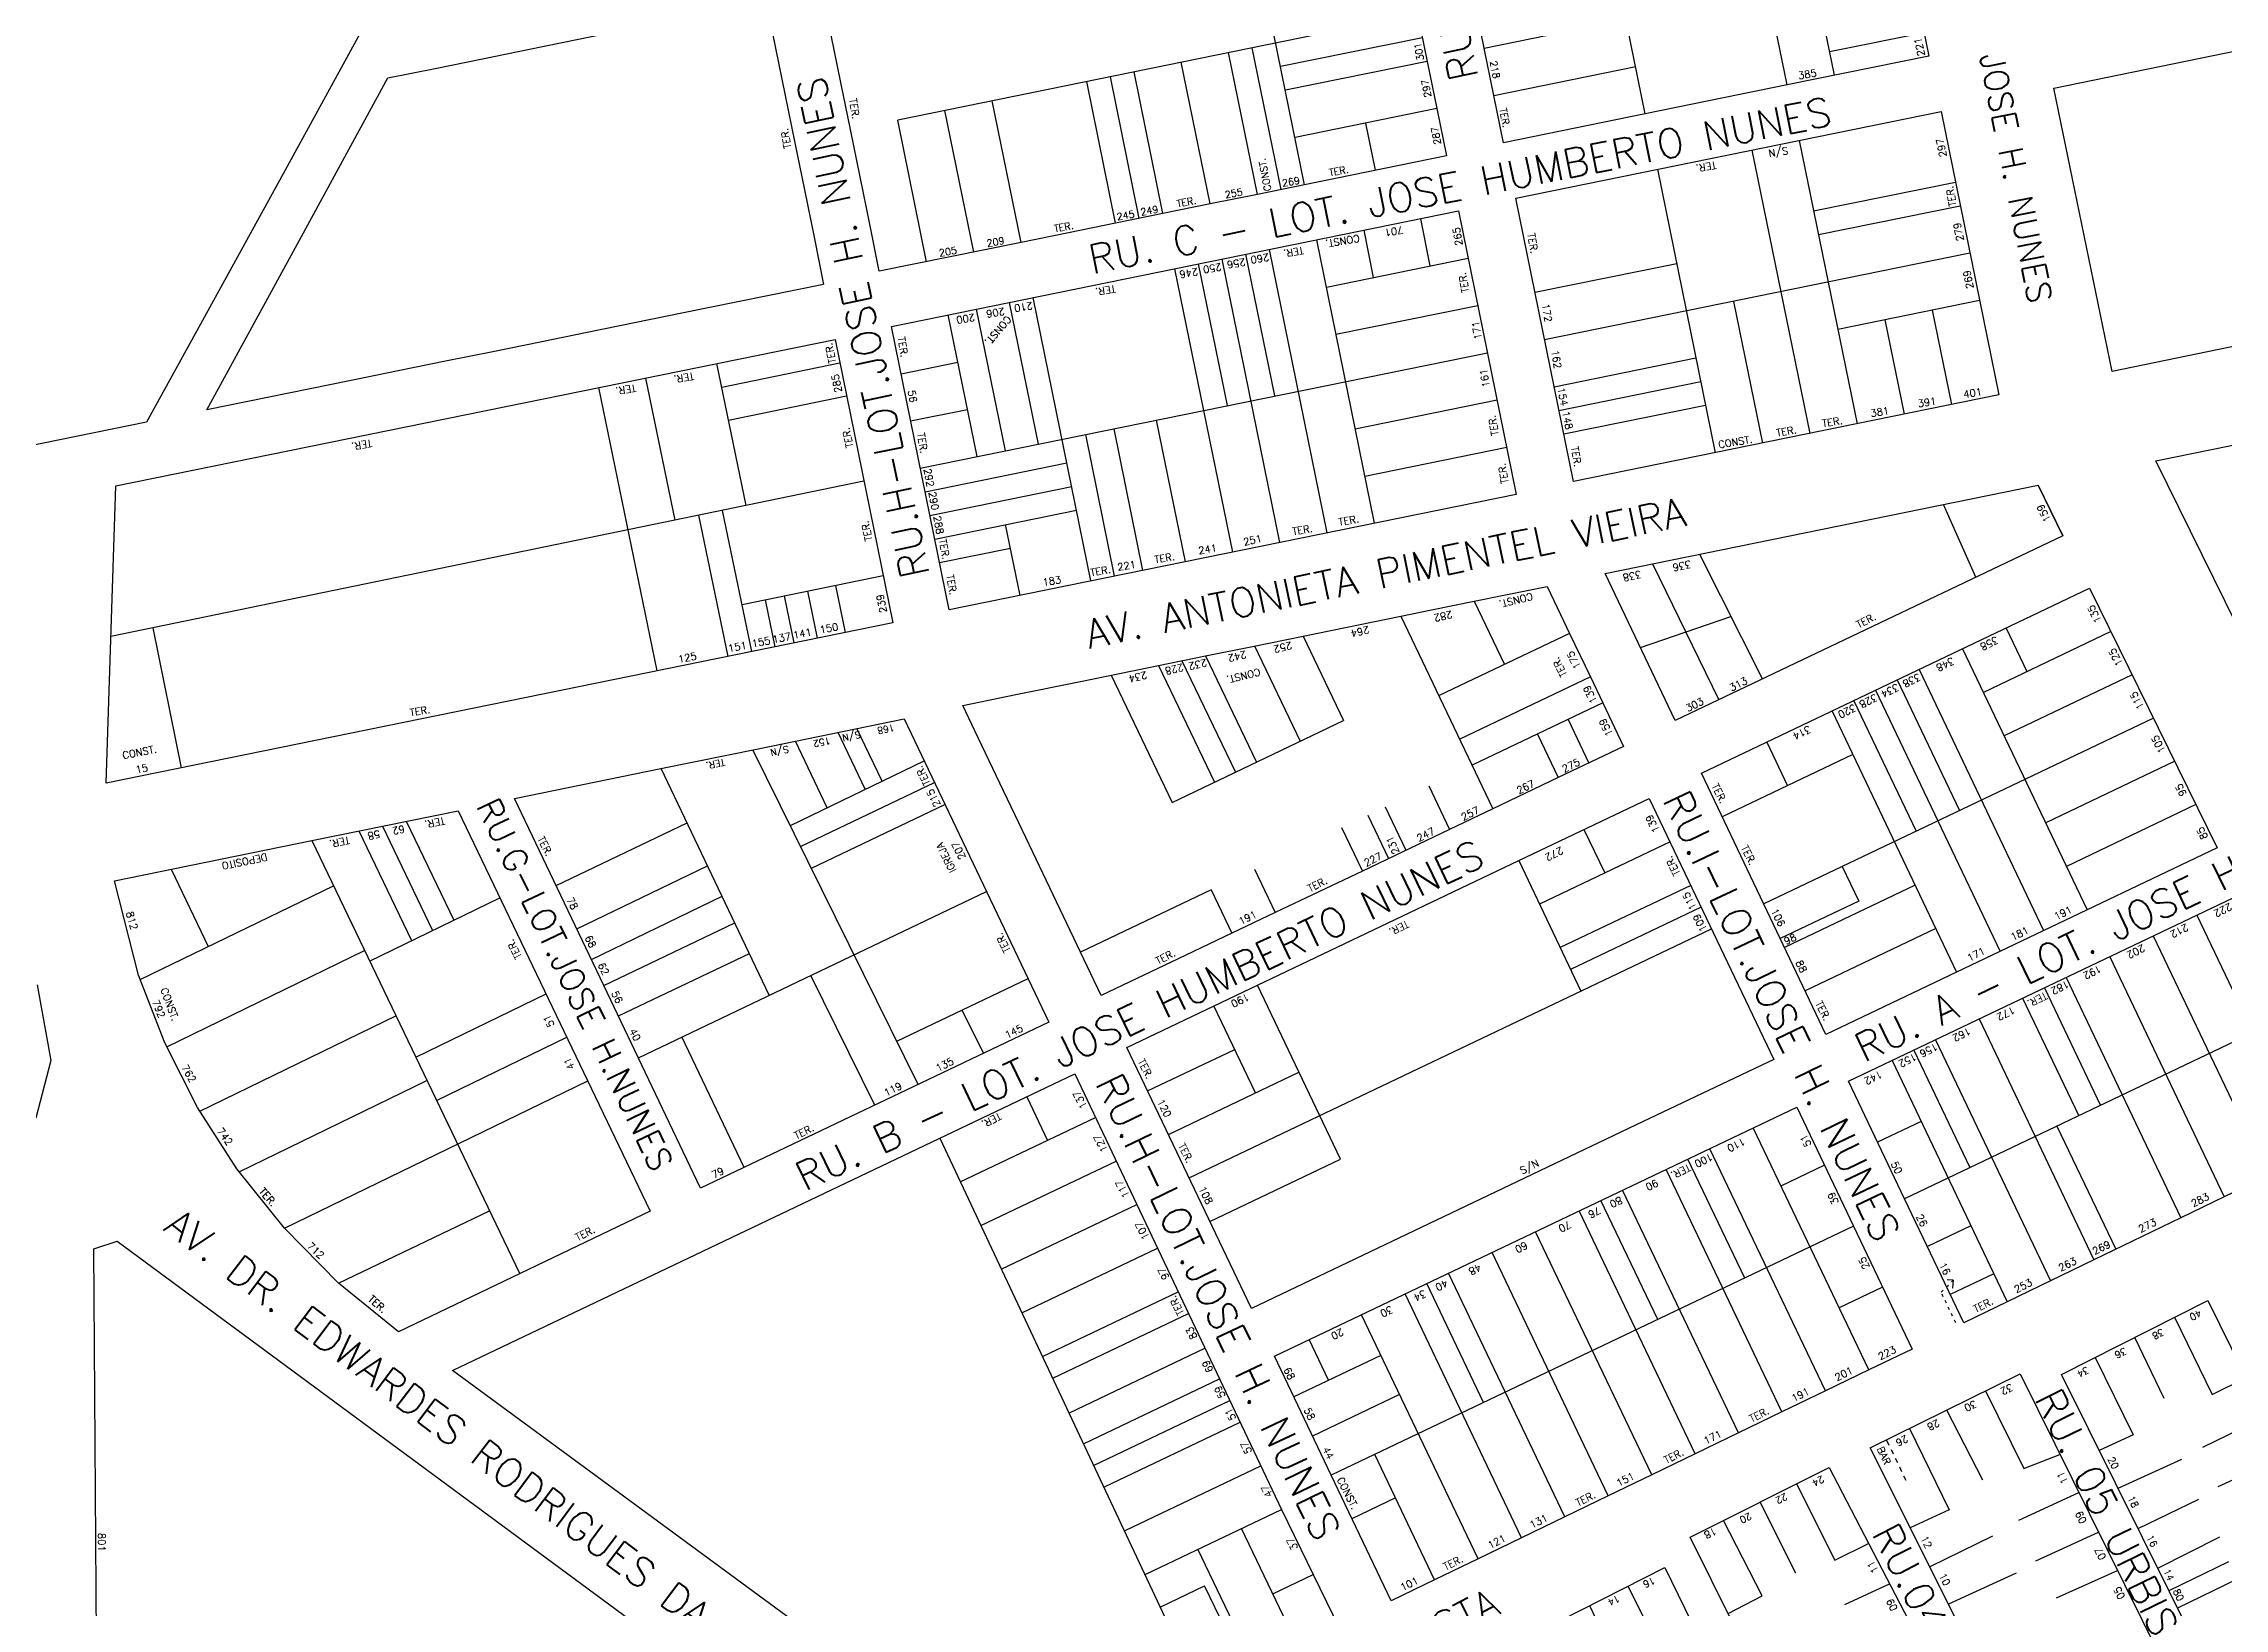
# Model space of a CAD drawing. Extents: x 714896 to 749292, y 8417558 to 8447149.
# Drawn here: x 737931.1 to 738383.3, y 8428396.9 to 8428721.5 of the extents above; entities that cross this region are included whole.
import ezdxf

# ---------------------------------------------------------------- set-up
doc = ezdxf.new("R2010")
doc.units = 0
doc.header["$MEASUREMENT"] = 0
doc.linetypes.add('ACAD_ISO03W100', pattern=[30, 12, -18])
for name, color, linetype in [('LOTE', 7, 'CONTINUOUS'), ('NUM-PORTA', 7, 'CONTINUOUS'), ('QUADRA', 6, 'CONTINUOUS'), ('TEXTO', 7, 'CONTINUOUS'), ('TEXTODERUA', 3, 'CONTINUOUS')]:
    doc.layers.add(name, color=color, linetype=linetype)
doc.styles.add('ROMANS', font='ROMANS.SHX', dxfattribs={"height": 1.5})

msp = doc.modelspace()

# ---------------------------------------------------------------- linework, layer by layer
at = {"layer": 'LOTE', "color": 7}
for p, q in [((738218.65, 8428675.41), (738216.66, 8428685.21)), ((738207.08, 8428622.02), (738195.1, 8428680.82)), ((738206.9, 8428673.01), (738204.9, 8428682.81)), ((738176.59, 8428646.43), (738170.6, 8428675.83)), ((738187.48, 8428618.03), (738175.5, 8428676.82)), ((738186.39, 8428648.43), (738180.4, 8428677.82)), ((738197.28, 8428620.03), (738185.3, 8428678.82)), ((738197.1, 8428671.02), (738226.49, 8428677.01)), ((738177.68, 8428616.04), (738165.7, 8428674.83)), ((738137.4, 8428638.44), (738131.41, 8428667.84)), ((738148.29, 8428610.05), (738136.31, 8428668.84)), ((738199.09, 8428661.22), (738228.49, 8428667.21)), ((738124.66, 8428635.85), (738118.67, 8428665.25)), ((738130.54, 8428637.05), (738124.55, 8428666.44)), ((738108.91, 8428653.05), (738120.67, 8428655.45)), ((738112.9, 8428633.45), (738230.49, 8428657.41)), ((738110.9, 8428643.25), (738122.66, 8428645.65)), ((738203.09, 8428641.62), (738232.48, 8428647.61)), ((738153.19, 8428611.05), (738147.2, 8428640.44)), ((738159.06, 8428612.24), (738153.08, 8428641.64)), ((738167.88, 8428614.04), (738161.89, 8428643.44)), ((738205.08, 8428631.82), (738234.48, 8428637.81)), ((738113.9, 8428628.55), (738143.3, 8428634.54)), ((738114.9, 8428623.66), (738144.29, 8428629.64)), ((738115.9, 8428618.76), (738145.29, 8428624.75)), ((738133.59, 8428607.05), (738130.59, 8428621.75)), ((738116.89, 8428613.86), (738131.59, 8428616.85)), ((738372.98, 8428457.31, 523.45), (738380.79, 8428441.29, 524.44)), ((738370.8, 8428440.48, 524.16), (738364.73, 8428453.13, 523.45)), ((738356.52, 8428448.96, 523.44), (738364.38, 8428432.89, 524.17)), ((738333.77, 8428442.04, 520.45), (738341.72, 8428425.95, 522.54)), ((738380.79, 8428441.29, 524.44), (738387.75, 8428444.72, 524.96)), ((738333.2, 8428423.5, 522.58), (738325.74, 8428438.06, 520.44)), ((738378.86, 8428430.34, 524.35), (738391.75, 8428436.62, 524.96)), ((738313.81, 8428430.7, 521.56), (738313.25, 8428431.86, 520.44)), ((738317.98, 8428434.21, 520.44), (738326.22, 8428417.39, 523.18)), ((738364.38, 8428432.89, 524.17), (738357.3, 8428429.66, 524.28)), ((738314.69, 8428428.89, 522.45), (738314.25, 8428429.8, 522.09)), ((738315.56, 8428427.08, 522.92), (738315.12, 8428427.99, 522.72)), ((738341.72, 8428425.95, 522.54), (738349.21, 8428428.85, 522.87)), ((738374.4, 8428427.82, 524.28), (738361.21, 8428421.79, 524.28)), ((738382.02, 8428422.17, 524.39), (738395.74, 8428428.53, 524.96)), ((738294.56, 8428422.73, 522.35), (738302.5, 8428406.95, 522.78)), ((738316.43, 8428425.27, 523.22), (738315.99, 8428426.18, 523.09)), ((738317.31, 8428423.43, 523.43), (738316.86, 8428424.37, 523.33)), ((738294.44, 8428404.23, 522.5), (738287.05, 8428418.95, 522.35)), ((738340.67, 8428415.18, 522.81), (738353.12, 8428420.93, 522.87)), ((738377.92, 8428419.5, 524.32), (738365.36, 8428413.45, 524.28)), ((738287.44, 8428399.5, 522.29), (738279.45, 8428415.13, 522.35)), ((738326.22, 8428417.39, 523.18), (738318.15, 8428413.61, 524.7)), ((738302.5, 8428406.95, 522.78), (738309.51, 8428410.37, 523.32)), ((738335.21, 8428411.89, 523.05), (738322.2, 8428405.52, 524.7)), ((738344.22, 8428406.81, 522.96), (738357.19, 8428412.71, 522.87)), ((738382.25, 8428411.68, 524.36), (738369.45, 8428405.21, 524.28)), ((738340.12, 8428404.21, 523.14), (738326.07, 8428397.79, 524.7)), ((738348.49, 8428399.07, 523.02), (738361.12, 8428404.79, 522.87)), ((738384.18, 8428406.57, 524.37), (738371.78, 8428400.55, 524.28)), ((738259.6, 8428401.5, 518.58), (738267.72, 8428385.41, 519.18)), ((738304.59, 8428397.71, 522.71), (738313.86, 8428402.01, 523.32)), ((738385.95, 8428402.99, 524.37), (738373.56, 8428396.96, 524.28)), ((738259.44, 8428381.35, 520.03), (738251.69, 8428397.47, 518.58)), ((738280.38, 8428395.86, 521.97), (738287.44, 8428399.5, 522.29))]:
    msp.add_line(p, q, dxfattribs=at)
at = {"layer": 'LOTE', "color": 7, "linetype": 'CONTINUOUS'}
for p, q in [((738359.76, 8428599.56, 477.49), (738333.32, 8428586.95, 477.49)), ((738338.04, 8428600.29, 477.49), (738342.35, 8428591.26, 477.49)), ((738329.02, 8428595.98, 477.49), (738354.85, 8428541.83, 477.49)), ((738319.99, 8428591.68, 477.49), (738345.82, 8428537.52, 477.49)), ((738364.17, 8428590.59, 477.49), (738337.63, 8428577.93, 477.49)), ((738306.45, 8428585.22, 477.49), (738319.37, 8428558.14, 477.49)), ((738310.97, 8428587.37, 477.49), (738336.8, 8428533.22, 477.49)), ((738315.48, 8428589.52, 477.49), (738328.4, 8428562.45, 477.49)), ((738368.58, 8428581.61, 477.49), (738287.78, 8428543.07, 477.49)), ((738306.25, 8428574.04, 477.49), (738279.17, 8428561.13, 477.49)), ((738372.99, 8428572.64, 477.49), (738346.24, 8428559.88, 477.49)), ((738377.4, 8428563.66, 477.49), (738350.54, 8428550.85, 477.49)), ((738319.16, 8428546.96, 477.49), (738292.08, 8428534.05, 477.49)), ((738307.47, 8428543.6, 477.49), (738291.22, 8428535.85, 477.49)), ((738377.57, 8428540.72, 477.49), (738401.27, 8428491.01, 477.49)), ((738323.47, 8428537.94, 477.49), (738296.39, 8428525.02, 477.49)), ((738368.54, 8428536.41, 477.49), (738392.27, 8428486.66, 477.49)), ((738359.51, 8428532.11, 477.49), (738383.27, 8428482.3, 477.49)), ((738350.49, 8428527.8, 477.49), (738374.27, 8428477.95, 477.49)), ((738341.46, 8428523.5, 477.49), (738353.09, 8428499.11, 477.49)), ((738345.98, 8428525.65, 477.49), (738357.6, 8428501.27, 477.49)), ((738398.5, 8428520.78, 477.49), (738316.99, 8428481.89, 477.49)), ((738332.44, 8428519.19, 477.49), (738356.26, 8428469.24, 477.49)), ((738318.9, 8428512.73, 477.49), (738330.53, 8428488.35, 477.49)), ((738323.41, 8428514.89, 477.49), (738347.26, 8428464.88, 477.49)), ((738314.39, 8428510.58, 477.49), (738338.26, 8428460.53, 477.49)), ((738121.18, 8428485.38, 477.49), (738149.2, 8428498.74, 477.49)), ((738309.56, 8428446.37, 477.49), (738285.61, 8428496.58, 477.49)), ((738320.42, 8428497.93, 477.49), (738311.39, 8428493.63, 477.49)), ((738348.58, 8428496.96, 477.49), (738360.76, 8428471.41, 477.49)), ((738283.85, 8428465.44, 477.49), (738272.07, 8428490.12, 477.49)), ((738300.56, 8428442.02, 477.49), (738276.58, 8428492.28, 477.49)), ((738125.43, 8428476.33, 477.49), (738153.49, 8428489.71, 477.49)), ((738291.56, 8428437.66, 477.49), (738267.56, 8428487.97, 477.49)), ((738300.38, 8428488.84, 477.49), (738291.36, 8428484.53, 477.49)), ((738265.8, 8428456.83, 477.49), (738254.02, 8428481.51, 477.49)), ((738282.55, 8428433.31, 477.49), (738258.53, 8428483.67, 477.49)), ((738129.69, 8428467.28, 477.49), (738157.78, 8428480.68, 477.49)), ((738273.55, 8428428.95, 477.49), (738249.51, 8428479.36, 477.49)), ((738306.41, 8428476.2, 477.49), (738198.1, 8428424.54, 477.49)), ((738264.55, 8428424.6, 477.49), (738240.48, 8428475.06, 477.49)), ((738330.75, 8428476.27, 477.49), (738321.72, 8428471.97, 477.49)), ((738133.94, 8428458.23, 477.49), (738162.07, 8428471.64, 477.49)), ((738255.55, 8428420.24, 477.49), (738231.46, 8428470.75, 477.49)), ((738229.69, 8428439.61, 477.49), (738217.92, 8428464.29, 477.49)), ((738246.54, 8428415.89, 477.49), (738222.43, 8428466.45, 477.49)), ((738312.44, 8428463.56, 477.49), (738303.41, 8428459.26, 477.49)), ((738335.49, 8428466.34, 477.49), (738326.46, 8428462.04, 477.49)), ((738138.23, 8428449.2, 477.49), (738166.36, 8428462.61, 477.49)), ((738237.54, 8428411.53, 477.49), (738213.4, 8428462.14, 477.49)), ((738140.38, 8428444.68, 477.49), (738168.5, 8428458.09, 477.49)), ((738228.54, 8428407.18, 477.49), (738204.38, 8428457.84, 477.49)), ((738143.81, 8428437.45, 477.49), (738171.93, 8428450.87, 477.49)), ((738197.57, 8428444.23, 477.49), (738193.55, 8428452.67, 477.49)), ((738208.4, 8428449.39, 477.49), (738190.35, 8428440.78, 477.49)), ((738146.71, 8428431.08, 477.49), (738174.94, 8428444.54, 477.49)), ((738212.28, 8428441.27, 477.49), (738194.23, 8428432.66, 477.49)), ((738148.84, 8428426.56, 477.49), (738177.08, 8428440.03, 477.49)), ((738151.1, 8428422.1, 477.49), (738179.23, 8428435.51, 477.49)), ((738219.54, 8428402.82, 477.49), (738207.13, 8428428.84, 477.49)), ((738155.39, 8428413.06, 477.49), (738183.52, 8428426.48, 477.49)), ((738211.43, 8428419.82, 477.49), (738202.41, 8428415.51, 477.49)), ((738159.68, 8428404.03, 477.49), (738187.8, 8428417.44, 477.49)), ((738191.31, 8428388.81, 477.49), (738179.49, 8428413.48, 477.49)), ((738182.31, 8428384.46, 477.49), (738170.46, 8428409.17, 477.49)), ((738185.97, 8428399.95, 477.49), (738194.35, 8428403.95, 477.49))]:
    msp.add_line(p, q, dxfattribs=at)
at = {"layer": 'LOTE', "color": 7}
for points, elevation in [([(738263.22, 8428706.97), (738251.24, 8428765.76)], 477.49), ([(738192.59, 8428692.26), (738180.62, 8428751.05)], 477.49), ([(738302.42, 8428714.96), (738298.42, 8428734.55)], 477.49), ([(738292.62, 8428712.96), (738288.63, 8428732.56)], 477.49), ([(738216, 8428727.64), (738108.21, 8428705.68)], 477.49), ([(738229.83, 8428720.58), (738259.23, 8428726.57)], 477.49), ([(738217, 8428722.74), (738187.6, 8428716.75)], 477.49), ([(738301.42, 8428719.86), (738321.02, 8428723.85)], 477.49), ([(738173, 8428688.26), (738167.01, 8428717.66)], 477.49), ([(738182.79, 8428690.26), (738176.81, 8428719.66)], 477.49), ([(738187.69, 8428691.26), (738181.7, 8428720.65)], 477.49), ([(738218, 8428717.84), (738188.6, 8428711.85)], 477.49), ([(738231.83, 8428710.78), (738261.23, 8428716.77)], 477.49), ([(738153.4, 8428684.27), (738147.41, 8428713.67)], 477.49), ([(738158.3, 8428685.27), (738152.31, 8428714.67)], 477.49), ([(738163.2, 8428686.27), (738157.21, 8428715.66)], 477.49), ([(738124, 8428678.28), (738118.01, 8428707.68)], 477.49), ([(738133.8, 8428680.28), (738127.81, 8428709.67)], 477.49), ([(738219.99, 8428708.04), (738190.6, 8428702.05)], 477.49), ([(738114.2, 8428676.29), (738108.21, 8428705.68)], 477.49), ([(738207.29, 8428695.25), (738205.29, 8428705.05)], 477.49), ([(738058.34, 8428591.4), (738046.22, 8428650.16)], 524.3), ([(738062.1, 8428622.68), (738056.02, 8428652.16)], 524.3), ([(738101.21, 8428630.75), (737945.07, 8428598.54)], 524.3), ([(738331.76, 8428610.82), (738325.06, 8428625.92)], 477.49), ([(738073.04, 8428594.39), (738067, 8428623.69)], 524.3), ([(738077.94, 8428595.39), (738071.9, 8428624.7)], 524.3), ([(738264.69, 8428613.62), (738278.47, 8428585.41)], 477.49), ([(738274.49, 8428615.62), (738287.5, 8428589.71)], 477.49), ([(738091.56, 8428598.16), (738089.55, 8428607.94)], 524.3), ([(738082.84, 8428596.39), (738080.83, 8428606.16)], 524.3), ([(738086.76, 8428597.19), (738084.74, 8428606.96)], 524.3), ([(738262.21, 8428596.28), (738280.99, 8428602.67)], 477.49), ([(738134.98, 8428503.05), (738139.24, 8428493.99)], 477.49), ([(738116.92, 8428494.43), (738171.17, 8428379.07)], 477.49), ([(738162.8, 8428397.24), (738171.86, 8428401.62)], 477.49), ([(738180.51, 8428383.59), (738171.86, 8428401.62)], 477.49)]:
    msp.add_lwpolyline(points, dxfattribs=dict(at, elevation=elevation))
for points in [[(738285.34, 8428699.45), (738297.32, 8428640.66)], [(738295.14, 8428701.45), (738307.12, 8428642.66)], [(738265.74, 8428695.46), (738277.72, 8428636.67)], [(738327.53, 8428692.74), (738298.13, 8428686.75)], [(738328.53, 8428687.84), (738299.13, 8428681.85)], [(738269.74, 8428675.86), (738240.34, 8428669.87)], [(738330.52, 8428678.04), (738242.34, 8428660.08)], [(738281.53, 8428668.06), (738287.52, 8428638.66)], [(738332.52, 8428668.24), (738303.13, 8428662.25)], [(738312.92, 8428664.25), (738316.92, 8428644.65)], [(738322.72, 8428666.25), (738326.72, 8428646.65)], [(738076.8, 8428625.68), (738070.72, 8428655.15)], [(738096.22, 8428655.24), (738071.74, 8428650.2)], [(738273.73, 8428656.27), (738244.33, 8428650.28)], [(738097.61, 8428648.38), (738073.16, 8428643.34)], [(738274.73, 8428651.37), (738245.33, 8428645.38)], [(738275.73, 8428646.47), (738246.33, 8428640.48)], [(738105.2, 8428611.15), (738075.94, 8428605.11)], [(738097.4, 8428599.35), (738095.38, 8428609.12)], [(737959.74, 8428571.31), (737953.82, 8428600.35)]]:
    msp.add_lwpolyline(points, dxfattribs=at)
at = {"layer": 'LOTE', "color": 7, "ltscale": 0.2}
for points, elevation in [([(738227.74, 8428605.85), (738234.03, 8428592.74)], 477.49), ([(738212.54, 8428602.75), (738231.64, 8428562.8)], 477.49), ([(738247.53, 8428599.18), (738220.45, 8428586.27)], 477.49), ([(738172.06, 8428594.51), (738182.63, 8428572.47)], 524.3), ([(738182.16, 8428596.57), (738191.65, 8428576.8)], 524.3), ([(738192.27, 8428598.62), (738200.66, 8428581.13)], 477.49), ([(738152.46, 8428590.51), (738165.15, 8428564.08)], 524.3), ([(738162.26, 8428592.51), (738173.89, 8428568.28)], 524.3), ([(738167.16, 8428593.51), (738178.26, 8428570.37)], 524.3), ([(738251.83, 8428590.16), (738224.76, 8428577.24)], 477.49), ([(738165.15, 8428564.08), (738200.66, 8428581.13)], 524.3), ([(738254.42, 8428584.74), (738227.34, 8428571.83)], 477.49), ([(738247.2, 8428581.3), (738251.5, 8428572.27)], 477.49), ([(738240.88, 8428578.28), (738245.18, 8428569.26)], 477.49), ([(738218.31, 8428567.52), (738222.62, 8428558.49)], 477.49), ([(738209.29, 8428563.22), (738213.59, 8428554.19)], 477.49), ([(738200.26, 8428558.91), (738204.57, 8428549.88)], 477.49), ([(738205.68, 8428561.49), (738209.98, 8428552.47)], 477.49), ([(738182.21, 8428550.3), (738186.51, 8428541.27)], 477.49), ([(738173.18, 8428545.99), (738146.11, 8428533.08)], 477.49), ([(738173.18, 8428545.99), (738177.49, 8428536.97)], 477.49)]:
    msp.add_lwpolyline(points, dxfattribs=dict(at, elevation=elevation))
at = {"layer": 'LOTE', "color": 7, "linetype": 'CONTINUOUS', "elevation": 477.49}
for points in [[(738301.94, 8428583.07), (738327.77, 8428528.91)], [(738093.62, 8428563.01), (738087.03, 8428576.83)], [(738101.47, 8428566.83), (738095.85, 8428578.62)], [(738104.98, 8428568.5), (738099.77, 8428579.42)], [(738288.4, 8428576.61), (738292.71, 8428567.58)], [(738112.49, 8428505.61), (738078.21, 8428575.03)], [(738085.97, 8428559.31), (738113.71, 8428572.73)], [(738081.59, 8428524.13), (738059.16, 8428571.15)], [(738088.17, 8428555.01), (738115.86, 8428568.22)], [(738090.33, 8428550.5), (738118.02, 8428563.71)], [(737996.51, 8428558.2), (738007.43, 8428535.45)], [(738001.41, 8428559.19), (738011.79, 8428537.57)], [(738006.31, 8428560.19), (738016.15, 8428539.69)], [(738037.39, 8428546.91), (738064.54, 8428559.86)], [(738250.51, 8428558.5), (738254.81, 8428549.48)], [(737986.71, 8428556.2), (738029.86, 8428466.34)], [(738268.35, 8428555.93), (738241.27, 8428543.02)], [(737957.55, 8428550.24), (737965.24, 8428534.21)], [(738041.7, 8428537.88), (738068.78, 8428550.99)], [(738236.97, 8428552.04), (738249.88, 8428524.97)], [(738304.02, 8428550.82), (738307.47, 8428543.6)], [(737951.17, 8428527.37), (737991.2, 8428546.84)], [(738044.71, 8428531.56), (738071.79, 8428544.67)], [(738054.44, 8428511.16), (738126.63, 8428545.65)], [(738272.65, 8428546.91), (738245.58, 8428533.99)], [(737998.71, 8428531.21), (738025.73, 8428544.35)], [(738274.81, 8428542.39), (738247.73, 8428529.48)], [(738047.3, 8428526.15), (738074.45, 8428539.1)], [(738168.65, 8428486.22), (738276.96, 8428537.88)], [(737956.67, 8428513.42), (737997.68, 8428533.36)], [(738050.31, 8428519.83), (738077.46, 8428532.78)], [(738103.46, 8428501.31), (738090.17, 8428528.23)], [(738108.06, 8428514.58), (738135.26, 8428527.55)], [(738008.29, 8428511.26), (738035.3, 8428524.39)], [(738182.4, 8428503.86), (738173.79, 8428521.91)], [(738200.03, 8428490.11), (738182.81, 8428526.21)], [(737963.53, 8428500.08), (738004.17, 8428519.84)], [(738126.03, 8428512.07), (738121.6, 8428521.04)], [(738012.62, 8428502.25), (738039.62, 8428515.38)], [(738076.38, 8428488.39), (738063.47, 8428515.47)], [(738160.04, 8428504.27), (738178.09, 8428512.88)], [(737971.69, 8428487.49), (738010.61, 8428506.42)], [(737981.06, 8428475.78), (738043.94, 8428506.36)], [(738164.35, 8428495.25), (738191.42, 8428508.16)], [(738172.96, 8428477.19), (738200.03, 8428490.11)], [(737992.3, 8428464.4), (738023.59, 8428479.4)], [(738327.08, 8428465), (738325.8, 8428465.09)], [(738327.08, 8428465), (738326.9, 8428463.34)]]:
    msp.add_lwpolyline(points, dxfattribs=at)
at = {"layer": 'LOTE', "color": 7, "linetype": 'ACAD_ISO03W100', "ltscale": 0.05, "elevation": 477.49}
msp.add_lwpolyline([(738327.6, 8428456.16), (738324.57, 8428462.52), (738327.08, 8428465)], dxfattribs=at)
at = {"layer": 'QUADRA', "color": 6, "elevation": 477.49}
for points in [[(738310.04, 8428777.74), (738312.03, 8428767.94), (738314.03, 8428758.14), (738316.03, 8428748.34), (738318.02, 8428738.55), (738320.02, 8428728.75), (738322.01, 8428718.95), (738292.62, 8428712.96), (738282.82, 8428710.96), (738273.02, 8428708.97), (738263.22, 8428706.97), (738233.83, 8428700.98), (738231.83, 8428710.78), (738229.83, 8428720.58), (738227.84, 8428730.38), (738225.84, 8428740.18), (738223.84, 8428749.98), (738221.85, 8428759.77), (738251.24, 8428765.76), (738261.04, 8428767.76), (738270.84, 8428769.76), (738280.64, 8428771.75), (738310.04, 8428777.74)], [(738080.88, 8428730.38), (738082.88, 8428720.58), (738084.87, 8428710.78), (738086.87, 8428700.98), (738088.86, 8428691.18), (738090.86, 8428681.38), (738092.86, 8428671.59), (738063.46, 8428665.6), (738053.66, 8428663.6), (738043.86, 8428661.6), (738034.06, 8428659.61), (738024.27, 8428657.61), (738014.47, 8428655.62), (738004.67, 8428653.62), (737994.87, 8428651.62), (737964.95, 8428645.53), (737983.77, 8428679.98), (738002.49, 8428714.41), (738012.29, 8428716.4), (738022.09, 8428718.4), (738031.89, 8428720.4), (738041.68, 8428722.39), (738051.48, 8428724.39), (738080.88, 8428730.38)], [(738385.85, 8428600.9), (738369.1, 8428634.99), (738418.26, 8428645.01), (738509.42, 8428633.17), (738510.51, 8428627.27), (738512.36, 8428617.26), (738403.35, 8428565.27)], [(738344.66, 8428629.91), (738349.81, 8428619.43), (738269.45, 8428581.1), (738254.89, 8428611.62), (738254.89, 8428611.62), (738344.66, 8428629.91), (738349.81, 8428619.43)], [(738254.42, 8428584.74), (738258.72, 8428575.71), (738245.18, 8428569.26), (738231.64, 8428562.8), (738222.62, 8428558.49), (738204.57, 8428549.88), (738186.51, 8428541.27), (738177.49, 8428536.97), (738167.99, 8428532.44), (738150.41, 8428524.05), (738146.11, 8428533.08), (738139.76, 8428546.38), (738134.08, 8428558.29), (738129.39, 8428568.13), (738124.21, 8428578.98), (738121.7, 8428584.25), (738132.7, 8428586.49), (738146.12, 8428589.22), (738162.26, 8428592.51), (738172.06, 8428594.51), (738182.12, 8428596.56), (738192.27, 8428598.62), (738212.54, 8428602.75), (738218.86, 8428604.04), (738227.74, 8428605.85), (738233.88, 8428607.1), (738242.88, 8428608.93), (738245.67, 8428603.08), (738247.53, 8428599.18), (738251.83, 8428590.16), (738254.42, 8428584.74)], [(738355.35, 8428608.54), (738381.81, 8428554.69), (738300.69, 8428516), (738274.86, 8428570.15), (738355.35, 8428608.54)], [(738047.3, 8428526.15), (738028.78, 8428564.96), (738059.08, 8428571.13), (738079.27, 8428575.25), (738109.57, 8428581.42), (738139.57, 8428518.53), (738067.36, 8428484.09)], [(738264.04, 8428564.96), (738289.88, 8428510.8), (738262.8, 8428497.89), (738181.57, 8428459.14), (738155.74, 8428513.3), (738236.97, 8428552.04), (738264.04, 8428564.96)], [(738056.91, 8428479.31), (738004.69, 8428454.27), (737992.3, 8428464.4), (737981.06, 8428475.78), (737971.19, 8428488.12), (737963.04, 8428500.84), (737956.25, 8428514.23), (737950.82, 8428528.26), (737945.79, 8428547.83), (737986.71, 8428556.2), (738017.08, 8428562.39), (738056.91, 8428479.31)], [(738410.85, 8428495.64), (738407.21, 8428493.88), (738401.27, 8428491.01), (738392.27, 8428486.66), (738383.27, 8428482.3), (738374.27, 8428477.95), (738356.26, 8428469.24), (738338.26, 8428460.53), (738329.26, 8428456.17), (738316.99, 8428481.89), (738305.36, 8428506.28), (738386.59, 8428545.02)], [(738187.8, 8428417.44), (738199.72, 8428392.88), (738191.31, 8428388.81), (738182.31, 8428384.46), (738171.17, 8428379.07), (738160.76, 8428374.04), (738146.45, 8428367.11), (738132.65, 8428360.44), (738088.67, 8428392.77), (738044.56, 8428425.18), (738015.9, 8428446.25), (738144.91, 8428507.78)], [(738306.41, 8428476.2), (738318.56, 8428450.72), (738309.56, 8428446.37), (738300.56, 8428442.02), (738291.56, 8428437.66), (738282.55, 8428433.31), (738273.55, 8428428.95), (738264.55, 8428424.6), (738255.55, 8428420.24), (738246.54, 8428415.89), (738237.54, 8428411.53), (738228.54, 8428407.18), (738219.54, 8428402.82), (738210.54, 8428398.47), (738198.1, 8428424.54), (738186.33, 8428449.23), (738294.63, 8428500.89)]]:
    msp.add_lwpolyline(points, close=True, dxfattribs=at)
at = {"layer": 'QUADRA', "color": 6}
for points in [[(738440.35, 8428662.31), (738440.35, 8428662.31), (738417.29, 8428665.31), (738360.02, 8428653.49), (738347.9, 8428712.26), (738449.38, 8428733.19)], [(738336.51, 8428648.65), (738336.51, 8428648.65), (738248.33, 8428630.68), (738236.35, 8428689.47), (738324.54, 8428707.44)], [(738236.47, 8428628.01), (738236.47, 8428628.01), (738118.89, 8428604.06), (738106.91, 8428662.85), (738224.5, 8428686.81)], [(738107.2, 8428601.35), (738107.2, 8428601.35), (737944.06, 8428568.12), (737946.1, 8428629.76), (738095.22, 8428660.14)], [(738379.83, 8428460.79), (738435.66, 8428347.61), (738405.48, 8428332.75), (738349.49, 8428445.4), (738379.83, 8428460.79)], [(738340.93, 8428445.58), (738380.52, 8428365.59), (738349.89, 8428350.19), (738309.88, 8428430.19), (738340.93, 8428445.58)], [(738301.32, 8428426.12), (738342.5, 8428346.96), (738312.12, 8428331.83), (738272.54, 8428411.66), (738301.32, 8428426.12)], [(738267.28, 8428405.4), (738322.69, 8428291.68), (738292.46, 8428276.78), (738236.94, 8428389.98), (738267.28, 8428405.4)]]:
    msp.add_lwpolyline(points, close=True, dxfattribs=at)
msp.add_lwpolyline([(737997.94, 8428725.85), (737981.18, 8428695.31), (737964.41, 8428664.73), (737952.48, 8428642.99), (737927.35, 8428637.87)], dxfattribs=at)
at = {"layer": 'QUADRA', "color": 6, "elevation": 477.49}
msp.add_lwpolyline([(738216, 8428727.64), (738218, 8428717.84), (738219.99, 8428708.04), (738221.99, 8428698.24), (738192.59, 8428692.26), (738182.79, 8428690.26), (738173, 8428688.26), (738163.2, 8428686.27), (738153.4, 8428684.27), (738143.6, 8428682.27), (738133.8, 8428680.28), (738104.4, 8428674.29), (738102.41, 8428684.09), (738100.41, 8428693.89), (738098.42, 8428703.69), (738096.42, 8428713.48), (738094.42, 8428723.28)], dxfattribs=at)
at = {"layer": 'QUADRA'}
msp.add_lwpolyline([(737929.82, 8428526.26), (737932.65, 8428510.59), (737929.54, 8428498.62)], dxfattribs=at)
at = {"layer": 'QUADRA', "color": 6, "flags": 128}
msp.add_lwpolyline([(737946.39, 8428473.06), (738113.99, 8428349.34), (738056.93, 8428286.11), (737942.33, 8428360.44), (737941.57, 8428471.48), (737946.39, 8428473.06)], close=True, dxfattribs=at)

# ---------------------------------------------------------------- texts
at = {"layer": 'NUM-PORTA', "color": 7, "style": 'ROMANS'}
for s, height, rotation, p in [('301', 1.448, 100.3446, (738217.33, 8428718.16, -272.47)), ('218', 1.448, 281.0134, (738230.99, 8428717.82, -272.47)), ('297', 1.448, 100.3446, (738218.89, 8428710.52, -272.47)), ('287', 1.448, 100.3446, (738220.89, 8428700.72, -272.47)), ('269', 1.448, 10.3446, (738188.05, 8428691.83, -272.47)), ('255', 1.448, 10.3446, (738176.19, 8428689.42, -272.47)), ('245', 1.448, 10.3446, (738153.76, 8428684.85, -272.47)), ('249', 1.448, 10.3446, (738158.69, 8428685.85, -272.47)), ('209', 1.448, 10.3446, (738126.8, 8428679.35, -272.47)), ('205', 1.448, 10.3446, (738116.93, 8428677.34, -272.47)), ('282', 1.5, 193.1728, (738223.03, 8428603.91, 954.98)), ('135', 1.5, 116.6379, (738357.88, 8428601.79, 954.98)), ('137', 1.513, 11.1115, (738082.39, 8428597.14, -272.47)), ('141', 1.513, 11.1115, (738086.67, 8428598.02, -272.47)), ('150', 1.513, 11.1115, (738092.19, 8428599.14, -272.47)), ('125', 1.513, 11.1115, (738062.83, 8428593.04, -272.47)), ('151', 1.513, 11.1115, (738073.22, 8428595.28, -272.47)), ('155', 1.513, 11.1115, (738078.12, 8428596.27, -272.47)), ('242', 1.5, 193.1728, (738180.32, 8428595.57, 954.98)), ('252', 1.5, 193.1728, (738189.77, 8428597.46, 954.98)), ('358', 1.5, 206.6379, (738335.95, 8428598.63, 477.49)), ('125', 1.5, 116.6379, (738362.28, 8428592.83, 954.98)), ('228', 1.5, 193.1728, (738167.28, 8428592.91, 954.98)), ('232', 1.5, 193.1728, (738172.14, 8428593.9, 954.98)), ('338', 1.5, 206.6379, (738319.86, 8428590.96, 477.49)), ('348', 1.5, 206.6379, (738326.81, 8428594.27, 477.49)), ('328', 1.5, 206.6379, (738310.88, 8428586.68, 477.49)), ('334', 1.5, 206.6379, (738315.35, 8428588.81, 477.49)), ('115', 1.5, 116.6379, (738366.7, 8428583.83, 954.98)), ('320', 1.5, 206.6379, (738306.45, 8428584.56, 477.49)), ('314', 1.5, 206.6379, (738297.09, 8428580.1, 477.49)), ('105', 1.5, 116.6379, (738371.14, 8428574.8, 954.98)), ('15', 1.513, 11.1115, (737950.34, 8428570.12, -272.47)), ('95', 1.5, 116.6379, (738375.52, 8428565.88, 954.98)), ('85', 1.5, 116.6379, (738379.93, 8428556.91, 954.98)), ('106', 1.5, 296.6379, (738289.22, 8428541.62, 954.98)), ('191', 1.5, 26.6379, (738348.46, 8428539.67, 477.49)), ('222', 1.5, 206.6379, (738384.38, 8428543.31, 477.49)), ('98', 1.5, 26.6379, (738292.44, 8428534.52, 477.49)), ('181', 1.5, 26.6379, (738339.44, 8428535.37, 477.49)), ('212', 1.5, 206.6379, (738375.33, 8428539, 477.49)), ('88', 1.5, 296.6379, (738294.33, 8428530.89, 954.98)), ('171', 1.5, 26.6379, (738330.41, 8428531.06, 477.49)), ('202', 1.5, 206.6379, (738366.33, 8428534.7, 477.49)), ('182', 1.5, 206.6379, (738350.61, 8428527.21, 477.49)), ('192', 1.5, 206.6379, (738357.3, 8428530.4, 477.49)), ('172', 1.5, 206.6379, (738339.36, 8428521.84, 477.49)), ('156', 1.5, 206.6379, (738323.38, 8428514.22, 477.49)), ('162', 1.5, 206.6379, (738330.22, 8428517.48, 477.49)), ('762', 1.5, 300.058, (737959.61, 8428509.18)), ('152', 1.5, 206.6379, (738319.01, 8428512.13, 477.49)), ('137', 1.5, 116.6379, (738147.54, 8428501.02, 477.49)), ('742', 1.5, 305.8309, (737966.98, 8428495.93)), ('127', 1.5, 116.6379, (738151.83, 8428491.99, 477.49)), ('51', 1.5, 116.6379, (738297.71, 8428493.11)), ('50', 1.5, 296.6379, (738314.08, 8428489.16, 477.49)), ('117', 1.5, 116.6379, (738156.33, 8428482.51, 477.49)), ('39', 1.5, 116.6379, (738303.41, 8428481.17)), ('283', 1.5, 26.6379, (738376.88, 8428480.12, 477.49)), ('26', 1.5, 296.6379, (738319.31, 8428478.21, 477.49)), ('273', 1.5, 26.6379, (738365.95, 8428474.83, 477.49)), ('712', 1.5, 316.8175, (737985.63, 8428471.93)), ('107', 1.5, 116.6379, (738160.44, 8428473.85, 477.49)), ('269', 1.5, 26.6379, (738356.41, 8428470.22, 477.49)), ('25', 1.5, 116.6379, (738309.83, 8428467.71)), ('16', 1.5, 296.6379, (738324.09, 8428468.19, 477.49)), ('263', 1.5, 26.6379, (738349.38, 8428466.76, 477.49)), ('97', 1.5, 116.6379, (738164.57, 8428465.56, 477.49)), ('253', 1.5, 26.6379, (738340.18, 8428462.31, 477.49)), ('40', 1.416, 207.048, (738378.07, 8428458.93)), ('83', 1.5, 116.6379, (738170.39, 8428453.2, 477.49)), ('38', 1.416, 207.048, (738370.31, 8428454.99)), ('223', 1.5, 26.6379, (738311.97, 8428448.39, 477.49)), ('36', 1.416, 207.0336, (738362.53, 8428451.07)), ('69', 1.5, 116.6379, (738173.71, 8428446.29, 477.49)), ('201', 1.5, 26.6379, (738303, 8428444.05, 477.49)), ('34', 1.419, 207.1104, (738354.74, 8428447.14)), ('59', 1.5, 116.6379, (738176.24, 8428440.98, 477.49)), ('191', 1.5, 26.6379, (738294, 8428439.7, 477.49)), ('32', 1.487, 206.7904, (738338.97, 8428443.57)), ('51', 1.5, 116.6379, (738178.45, 8428436.32, 477.49)), ('28', 1.477, 206.4996, (738323.76, 8428436.17)), ('30', 1.477, 206.4996, (738331.46, 8428440.13)), ('171', 1.5, 26.6379, (738275.8, 8428430.89, 477.49)), ('26', 1.478, 206.5425, (738317.24, 8428432.92)), ('57', 1.5, 116.6379, (738181.72, 8428429.43, 477.49)), ('20', 1.461, 296.3822, (738359.06, 8428427.88)), ('151', 1.5, 26.6379, (738257.69, 8428422.14, 477.49)), ('24', 1.426, 207.2817, (738299.83, 8428424.52)), ('11', 1.522, 116.2246, (738350.97, 8428423.17)), ('47', 1.5, 116.6379, (738186.01, 8428420.39, 477.49)), ('22', 1.411, 206.8651, (738292.22, 8428420.87)), ('18', 1.462, 296.3909, (738363.19, 8428419.83)), ('131', 1.5, 26.6379, (738239.71, 8428413.44, 477.49)), ('18', 1.488, 206.316, (738277.51, 8428413.77)), ('20', 1.411, 206.8499, (738284.8, 8428416.82)), ('09', 1.522, 116.2094, (738354.79, 8428414.97)), ('801', 1.504, 270.064, (737942.42, 8428412.57)), ('37', 1.5, 116.6379, (738191.27, 8428409.45, 477.49)), ('121', 1.5, 26.6379, (738231.02, 8428409.23, 477.49)), ('12', 1.504, 296.4906, (738320.26, 8428411.5)), ('07', 1.522, 116.236, (738358.84, 8428407.42)), ('16', 1.462, 296.4044, (738367.08, 8428411.69)), ('11', 1.484, 117.3766, (738311.62, 8428404.67)), ('14', 1.463, 296.409, (738370.54, 8428404.67)), ('101', 1.5, 26.6379, (738212.9, 8428400.47, 477.49)), ('16', 1.449, 206.5582, (738264.8, 8428403.5)), ('10', 1.505, 296.5059, (738324.06, 8428403.74)), ('05', 1.522, 116.2129, (738362.75, 8428399.26)), ('80', 1.463, 296.4119, (738372.58, 8428400.51)), ('14', 1.439, 206.7821, (738257.46, 8428399.75)), ('09', 1.485, 117.3836, (738315.6, 8428396.87))]:
    msp.add_text(s, height=height, rotation=rotation, dxfattribs=at).set_placement(p)
at = {"layer": 'NUM-PORTA', "style": 'ROMANS'}
for s, height, rotation, p in [('221', 1.5, 101.9738, (738321.21, 8428719.11, 954.98)), ('385', 1.5, 9.4201, (738295.05, 8428714.13, 954.98)), ('S/N', 1.5, 189.4201, (738292.72, 8428700.12, 477.49)), ('297', 1.5, 101.0721, (738325.73, 8428698.16, 477.49)), ('701', 1.5, 189.4201, (738212.9, 8428683.65)), ('265', 1.5, 99.4201, (738225.37, 8428679.73)), ('279', 1.5, 101.0721, (738329.28, 8428680.71, 477.49)), ('250', 1.5, 189.4201, (738175.23, 8428675.98)), ('256', 1.5, 189.4201, (738180.19, 8428676.99)), ('260', 1.5, 189.4201, (738185.09, 8428677.99)), ('246', 1.5, 189.4201, (738170.33, 8428674.98)), ('269', 1.5, 101.0721, (738331.3, 8428670.83, 477.49)), ('206', 1.5, 189.4201, (738130.27, 8428666.77)), ('210', 1.5, 189.4201, (738136.07, 8428667.95)), ('172', 1.5, 279.4201, (738241.79, 8428667.47, 477.49)), ('200', 1.5, 189.4201, (738124.08, 8428665.51)), ('171', 1.5, 99.4201, (738229.33, 8428660.28)), ('162', 1.5, 279.4201, (738243.76, 8428657.82, 477.49)), ('161', 1.5, 99.4201, (738230.97, 8428650.35)), ('285', 1.5, 101.6467, (738096.69, 8428649.3, 477.49)), ('56', 1.5, 280.3439, (738110.31, 8428649.5, 477.49)), ('154', 1.5, 281.4753, (738244.99, 8428650.04, 477.49)), ('401', 1.5, 9.4201, (738329.33, 8428648, 477.49)), ('148', 1.5, 281.4753, (738245.98, 8428645.14, 477.49)), ('381', 1.5, 9.4201, (738310.06, 8428644.07, 477.49)), ('391', 1.5, 9.4201, (738319.85, 8428646.07, 477.49)), ('292', 1.5, 280.3439, (738113.62, 8428633.24, 477.49)), ('290', 1.5, 280.3439, (738114.6, 8428628.43, 477.49)), ('288', 1.5, 280.3439, (738115.62, 8428623.44, 477.49)), ('159', 1.5, 116.6379, (738347.38, 8428622.71, 477.49)), ('241', 1.5, 9.4201, (738170.7, 8428615.6, 477.49)), ('251', 1.5, 12.5876, (738180.07, 8428617.37, 477.49)), ('221', 1.5, 9.4201, (738153.9, 8428612.17, 477.49)), ('336', 1.5, 192.4325, (738272.53, 8428614.34, 477.49)), ('183', 1.5, 9.4201, (738138.4, 8428609.01, 477.49)), ('338', 1.5, 192.4325, (738262.21, 8428612.23, 477.49)), ('239', 1.5, 101.9287, (738106.01, 8428603.63, 477.49)), ('264', 1.5, 193.6379, (738205.78, 8428600.73, 477.49)), ('175', 1.5, 116.6379, (738249.92, 8428592.24, 477.49)), ('234', 1.5, 193.6379, (738159.7, 8428591.34, 477.49)), ('313', 1.5, 26.6379, (738281.13, 8428587.12, 477.49)), ('139', 1.5, 116.6379, (738253.31, 8428585.12, 477.49)), ('303', 1.5, 26.6379, (738272.06, 8428582.86, 477.49)), ('159', 1.5, 116.6379, (738256.58, 8428578.28, 477.49)), ('S/N', 1.4, 191.4858, (738085.47, 8428575.88, 477.49)), ('152', 1.4, 191.4858, (738094.1, 8428577.64, 477.49)), ('S/N', 1.4, 191.4858, (738100.37, 8428578.92, 477.49)), ('168', 1.4, 191.4858, (738107.4, 8428580.35, 477.49)), ('275', 1.5, 26.6379, (738246.42, 8428570.26, 477.49)), ('267', 1.5, 26.6379, (738237.02, 8428565.78, 477.49)), ('215', 1.5, 116.6379, (738117.19, 8428563.63, 954.98)), ('257', 1.5, 26.6379, (738225.52, 8428560.29, 477.49)), ('58', 1.5, 191.6686, (738000.71, 8428558.34, 954.98)), ('62', 1.5, 191.6686, (738005.84, 8428559.39, 954.98)), ('247', 1.5, 26.6379, (738216.32, 8428555.9, 477.49)), ('139', 1.5, 116.6379, (738266.25, 8428558.31, 477.49)), ('207', 1.5, 116.6379, (738122.39, 8428552.74, 954.98)), ('227', 1.5, 26.6379, (738205.36, 8428550.76, 477.49)), ('231', 1.5, 113.8328, (738212.3, 8428553.78, 477.49)), ('272', 1.5, 206.6379, (738245.72, 8428554.96, 477.49)), ('78', 1.5, 296.6379, (738039.51, 8428543.99, 954.98)), ('115', 1.5, 116.6379, (738273.91, 8428542.24, 477.49)), ('812', 1.5, 285.9612, (737948.2, 8428541.25, 477.49)), ('191', 1.5, 26.6379, (738179.37, 8428538.66, 477.49)), ('109', 1.5, 116.6379, (738276.07, 8428537.73, 477.49)), ('68', 1.5, 296.6379, (738043.29, 8428536.05, 954.98)), ('62', 1.5, 296.6379, (738045.99, 8428530.4, 954.98)), ('792', 1.5, 291.6426, (737953.58, 8428522.81, 477.49)), ('56', 1.5, 296.6379, (738048.78, 8428524.54, 954.98)), ('190', 1.5, 206.6379, (738180.6, 8428524.57, 954.98)), ('51', 1.5, 116.6379, (738037.1, 8428517.95, 477.49)), ('145', 1.5, 26.6379, (738130.92, 8428515.04, 477.49)), ('40', 1.5, 296.6379, (738052.51, 8428516.73, 954.98)), ('41', 1.5, 116.6379, (738041.35, 8428509.09, 477.49)), ('135', 1.5, 26.6379, (738116.56, 8428508.19, 477.49)), ('119', 1.5, 26.6379, (738105.84, 8428503.08, 477.49)), ('142', 1.5, 206.6379, (738311.88, 8428508.52, 477.49)), ('120', 1.5, 296.6379, (738161.95, 8428502.07, 954.98)), ('100', 1.5, 206.6379, (738276.73, 8428491.37, 477.49)), ('110', 1.5, 206.6379, (738283.47, 8428494.59, 477.49)), ('79', 1.5, 26.6379, (738070.1, 8428486.03, 477.49)), ('S/N', 1.5, 26.6379, (738237.68, 8428486.92, 477.49)), ('90', 1.5, 206.6379, (738265.42, 8428485.98, 477.49)), ('108', 1.5, 296.6379, (738170.56, 8428484.01, 954.98)), ('80', 1.5, 206.6379, (738257.98, 8428482.43, 477.49)), ('70', 1.5, 206.6379, (738247.37, 8428477.37, 477.49)), ('76', 1.5, 206.6379, (738253.51, 8428480.3, 477.49)), ('60', 1.5, 206.6379, (738238.34, 8428473.06, 477.49)), ('48', 1.5, 206.6379, (738228.72, 8428468.47, 477.49)), ('40', 1.5, 206.6379, (738221.82, 8428465.18, 477.49)), ('30', 1.5, 206.6379, (738210.41, 8428459.74, 477.49)), ('34', 1.5, 206.6379, (738217.31, 8428463.03, 477.49)), ('20', 1.5, 206.6379, (738200.19, 8428455.07, 477.49)), ('68', 1.5, 296.6379, (738188.17, 8428446.44, 477.49)), ('58', 1.5, 296.6379, (738192.36, 8428438.09, 477.49)), ('44', 1.5, 296.6379, (738196.24, 8428429.97, 477.49))]:
    msp.add_text(s, height=height, rotation=rotation, dxfattribs=at).set_placement(p)
at = {"layer": 'TEXTO', "style": 'ROMANS'}
for s, height, rotation, p in [('TER.', 1.5, 279.4201, (738098.16, 8428710, 954.98)), ('TER.', 1.5, 99.4201, (738086.13, 8428699.88, 954.98)), ('TER.', 1.5, 189.4201, (738277.81, 8428697.08, 477.49)), ('TER.', 1.5, 99.4201, (738327.72, 8428687.9, 477.49)), ('CONST.', 1.5, 189.4201, (738203.85, 8428681.91)), ('TER.', 1.5, 279.4201, (738238.81, 8428682.08, 477.49)), ('TER.', 1.5, 189.4201, (738192.27, 8428679.4)), ('TER.', 1.5, 189.4201, (738153.27, 8428671.45)), ('TER.', 1.5, 99.4201, (738226.68, 8428669.98, 477.49)), ('CONST.', 1.5, 229.4337, (738130.78, 8428665.23)), ('TER.', 1.5, 101.6467, (738095.45, 8428655.38, 477.49)), ('TER.', 1.5, 279.4201, (738108.21, 8428660.56, 477.49)), ('TER.', 1.5, 189.4201, (738065.84, 8428653.31, 477.49)), ('TER.', 1.5, 189.4201, (738053.8, 8428650.86, 477.49)), ('TER.', 1.5, 99.4201, (738232.83, 8428640.35)), ('TER.', 1.5, 9.4201, (738300.04, 8428641.96, 477.49)), ('TER.', 1.5, 101.6467, (738099.02, 8428637.86, 477.49)), ('TER.', 1.5, 279.4201, (738112.27, 8428640.65, 477.49)), ('CONST.', 1.5, 9.4201, (738278.5, 8428637.57, 477.49)), ('TER.', 1.5, 9.4201, (738290.51, 8428640.02, 477.49)), ('TER.', 1.5, 190.3178, (737999.03, 8428639.41, 477.49)), ('TER.', 1.5, 279.4201, (738247.83, 8428637.83, 477.49)), ('TER.', 1.5, 99.4201, (738234.86, 8428630.39)), ('TER.', 1.5, 101.9287, (738102.98, 8428618.5, 477.49)), ('TER.', 1.5, 9.4201, (738190.17, 8428619.56, 477.49)), ('TER.', 1.5, 9.4201, (738199.76, 8428621.52, 477.49)), ('TER.', 1.5, 280.3439, (738116.78, 8428618.59, 477.49)), ('TER.', 1.5, 9.4201, (738148.3, 8428611.03, 477.49)), ('TER.', 1.5, 9.4201, (738161.58, 8428613.74, 477.49)), ('TER.', 1.5, 280.3439, (738118.28, 8428611.22, 477.49)), ('CONST.', 1.5, 193.6379, (738239.7, 8428607.64, 477.49)), ('TER.', 1.5, 26.6379, (738307.44, 8428600.24, 477.49)), ('TER.', 1.5, 116.6379, (738247.07, 8428590.62, 477.49)), ('CONST.', 1.5, 193.6379, (738183.2, 8428591.95, 477.49)), ('TER.', 1.5, 9.4201, (738007.18, 8428581.99, 477.49)), ('TER.', 1.4, 191.4858, (738072.23, 8428573.18, 477.49)), ('TER.', 1.5, 116.6379, (738115.07, 8428568.08, 954.98)), ('TER.', 1.5, 191.6686, (738014.16, 8428561.09, 954.98)), ('DEPOSITO', 1.5, 191.6686, (737977.33, 8428553.56, 954.98)), ('TER.', 1.5, 191.6686, (737994.41, 8428557.05, 954.98)), ('TER.', 1.5, 296.6379, (738033.49, 8428556.6, 954.98)), ('IGREJA', 1.5, 116.6379, (738120.43, 8428550.02, 954.98)), ('TER.', 1.5, 116.6379, (738270.52, 8428549.36, 477.49)), ('TER.', 1.5, 26.6379, (738193.67, 8428545.48, 477.49)), ('TER.', 1.5, 116.6379, (738030.33, 8428532.07, 477.49)), ('TER.', 1.5, 116.6379, (738131.67, 8428533.41, 954.98)), ('TER.', 1.5, 206.6379, (738213.72, 8428539.7, 477.49)), ('TER.', 1.5, 26.6379, (738162.17, 8428530.45, 477.49)), ('CONST.', 1.5, 290.0847, (737955.34, 8428525.33, 477.49)), ('TER.', 1.5, 206.6379, (738346.05, 8428524.82, 477.49)), ('TER.', 1.5, 296.6379, (738157.97, 8428510.41, 954.98)), ('TER.', 1.5, 26.6379, (738087.22, 8428494.19, 477.49)), ('TER.', 1.5, 296.6379, (738166.31, 8428492.94, 954.98)), ('TER.', 1.5, 206.6379, (738272.13, 8428489.18, 477.49)), ('TER.', 1.5, 26.6379, (738041.82, 8428473.09, 477.49)), ('TER.', 1.5, 318.8127, (737998.26, 8428460.88, 954.98)), ('TER.', 1.5, 26.6379, (738331.74, 8428458.22, 477.49)), ('TER.', 1.5, 26.6379, (738285.27, 8428435.47, 477.49)), ('TER.', 1.5, 26.6379, (738267.55, 8428426.89, 477.49)), ('BAR', 1.487, 295.7809, (738311.2, 8428430)), ('CONST.', 1.5, 296.6379, (738199.24, 8428423.66, 477.49)), ('TER.', 1.5, 26.6379, (738249.29, 8428418.06, 477.49)), ('TER.', 1.5, 26.6379, (738221.81, 8428404.77, 477.49))]:
    msp.add_text(s, height=height, rotation=rotation, dxfattribs=at).set_placement(p)
at = {"layer": 'TEXTO', "color": 7, "style": 'ROMANS'}
for s, height, rotation, p in [('TER.', 1.448, 281.0134, (738232.98, 8428708.02, -272.47)), ('CONST.', 1.448, 100.3446, (738185.67, 8428691.06, -272.47)), ('TER.', 1.448, 10.3446, (738197.78, 8428694.02, -272.47)), ('TER.', 1.448, 10.3446, (738166.19, 8428687.58, -272.47)), ('TER.', 1.448, 10.3446, (738140.76, 8428682.4, -272.47)), ('CONST.', 1.513, 11.1115, (737947.63, 8428573.1, -272.47)), ('TER.', 1.5, 296.6379, (738276.94, 8428567.53, 954.98)), ('TER.', 1.5, 296.6379, (738283.03, 8428554.74, 954.98)), ('TER.', 1.5, 296.6379, (738298.44, 8428522.45, 954.98)), ('TER.', 1.5, 206.6379, (738129.21, 8428499.82)), ('TER.', 1.5, 310.9214, (737975.68, 8428483.36)), ('TER.', 1.5, 116.6379, (738167.66, 8428458.15, 477.49))]:
    msp.add_text(s, height=height, rotation=rotation, dxfattribs=at).set_placement(p)
at = {"layer": 'TEXTODERUA', "style": 'ROMANS'}
for s, height, rotation, p in [('RU.I-LOT.JOSE H. NUNES', 6, 102.1147, (738228.67, 8428714.62)), ('AV. A - LOT. JOSE H. NUNES', 5, 281.202, (738323.39, 8428765.1)), ('RU.H-LOT.JOSE H. NUNES', 6, 101.8959, (738114.86, 8428611.42)), ('RU. C - LOT. JOSE HUMBERTO NUNES', 6, 11.3651, (738148.47, 8428673.73)), ('AV. ANTONIETA PIMENTEL VIEIRA', 6, 11.648, (738147.85, 8428596.02)), ('RU. A - LOT. JOSE HUMBERTO NUNES', 6, 25.6154, (738308.53, 8428510.05)), ('RU.G-LOT.JOSE H.NUNES', 5, 295.6154, (738020.74, 8428563.39)), ('RU.I-LOT.JOSE H. NUNES', 6, 295.6154, (738266.66, 8428564.65)), ('RU. B - LOT. JOSE HUMBERTO NUNES', 6, 25.6154, (738088.92, 8428483.34)), ('RU.H-LOT.JOSE H. NUNES', 6, 295.6154, (738149.07, 8428505.9)), ('AV. DR. EDWARDES RODRIGUES DA SILVA', 6, 322.9897, (737955.73, 8428475.47)), ('RU. 05 URBIS', 6, 296.4339, (738343.82, 8428440.48)), ('RU.04 URBIS', 6, 296.9018, (738310.06, 8428412.49)), ('RU. JOSE VIEIRA COSTA', 6, 26.4489, (738149, 8428353.91))]:
    msp.add_text(s, height=height, rotation=rotation, dxfattribs=at).set_placement(p)

doc.saveas('drawing.dxf')
